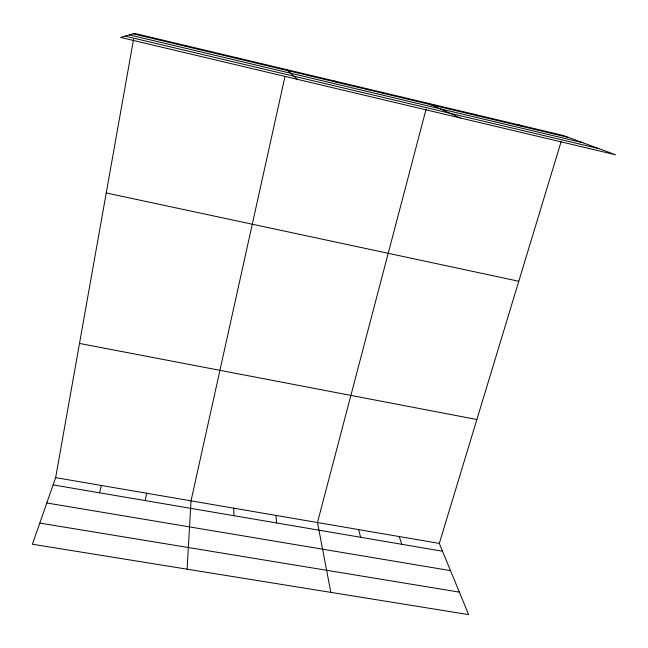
<?xml version="1.0" encoding="UTF-8"?>
<svg xmlns="http://www.w3.org/2000/svg" width="648" height="648" viewBox="0 0 648 648"><rect width="100%" height="100%" fill="white"/><g stroke="black" fill="none" stroke-linecap="round" stroke-linejoin="round"><path stroke-width="0.97" d="M187.102 569.187L191.03 500.847L284.999 76.448M145.379 500.612L146.497 493.209M561.249 141.183L439.312 543.421L468.609 614.604L32.4 544.231L55.647 477.633L133.553 39.366M99.557 492.804L101.372 485.474M426.133 109.018L317.48 522.531L330.828 592.377M185.425 46.275L186.008 45.635M39.787 523.082L459.351 592.118M46.802 502.97L450.514 570.629M53.112 484.898L442.527 551.237M55.647 477.633L439.312 543.421M79.502 343.44L476.871 419.523M106.248 192.958L518.789 281.256M133.115 33.826L568.685 137.514M129.365 34.911L582.892 142.738M125.145 36.134L598.784 148.595M518.513 124.821L523.495 126.757M473.405 114.08L477.665 115.846M427.664 103.186L460.331 117.968M381.283 92.138L384.037 93.555M334.238 80.935L336.207 82.175M286.521 69.571L297.319 79.323M236.633 57.688L236.941 58.539M399.192 536.544L401.841 544.304M358.587 529.578L360.653 537.289M275.854 515.395L276.704 522.985M233.709 508.162L233.928 515.695M134.614 33.396L120.65 37.438L615.6 154.783L562.999 135.416L134.614 33.396"/></g></svg>
